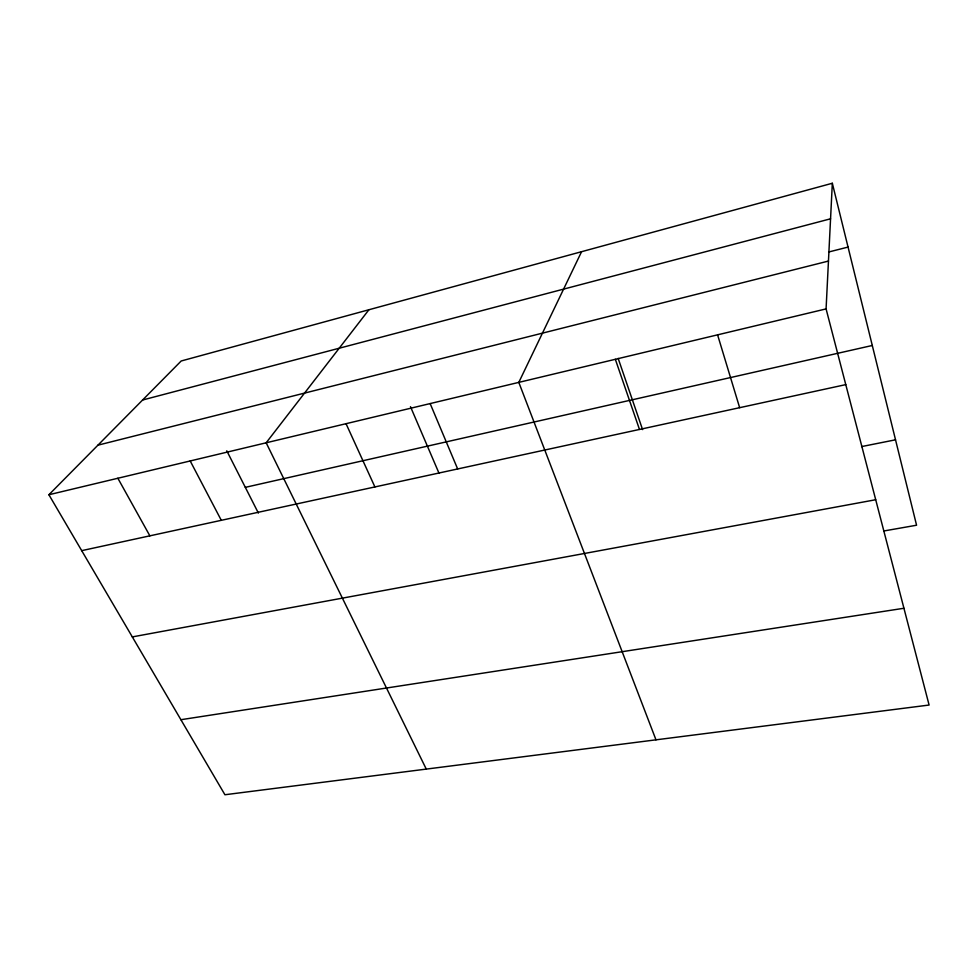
<?xml version="1.0" encoding="UTF-8"?>
<svg xmlns="http://www.w3.org/2000/svg" width="978" height="978" viewBox="0 0 978 978"><rect width="100%" height="100%" fill="white"/><g stroke="black" fill="none" stroke-linecap="round" stroke-linejoin="round"><path stroke-width="1.47" d="M826.08 308.901L832.327 183.253L181.187 360.992L48.9 494.746L224.928 794.747L929.1 705.04L826.08 308.901L48.9 494.746M581.568 251.701L518.805 382.374L655.981 739.833M368.926 309.745L266.163 442.789L426.274 769.099M142.592 400.014L830.554 218.803M829.087 251.896L848.048 247.079M97.934 445.173L828.452 261.065M245.319 487.35L872.29 345.478M81.7 550.651L845.774 384.623M861.569 446.591L895.53 439.807M132.311 636.91L875.701 499.734M883.77 530.993L916.569 525.223L832.327 183.253M180.893 719.71L903.929 608.267M117.861 478.254L149.866 535.834M190.197 460.956L221.297 520.32M226.774 450.797L258.375 513.071M346.041 423.694L374.904 486.934M410.479 406.677L439.049 473.315M430.149 403.584L457.655 468.963M618.169 358.4L642.583 429.611M615.333 359.293L639.478 429.452M717.583 334.843L739.649 407.679"/></g></svg>
